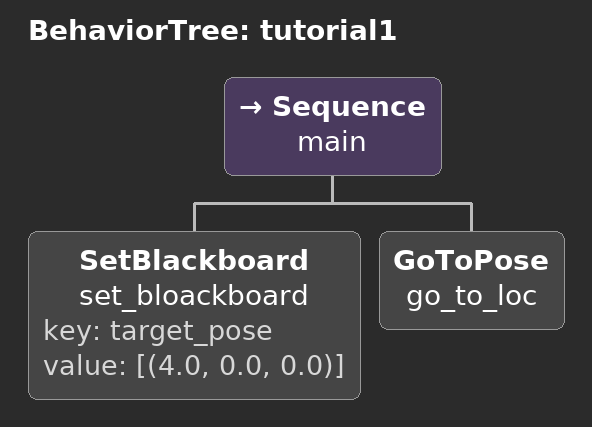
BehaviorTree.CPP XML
<root>
    <BehaviorTree ID="tutorial1">
        <Sequence name="main">
            <SetBlackboard name="set_bloackboard" key="target_pose" value="[(4.0, 0.0, 0.0)]"/>
            <GoToPose name="go_to_loc"/>
        </Sequence>
    </BehaviorTree>
</root>
